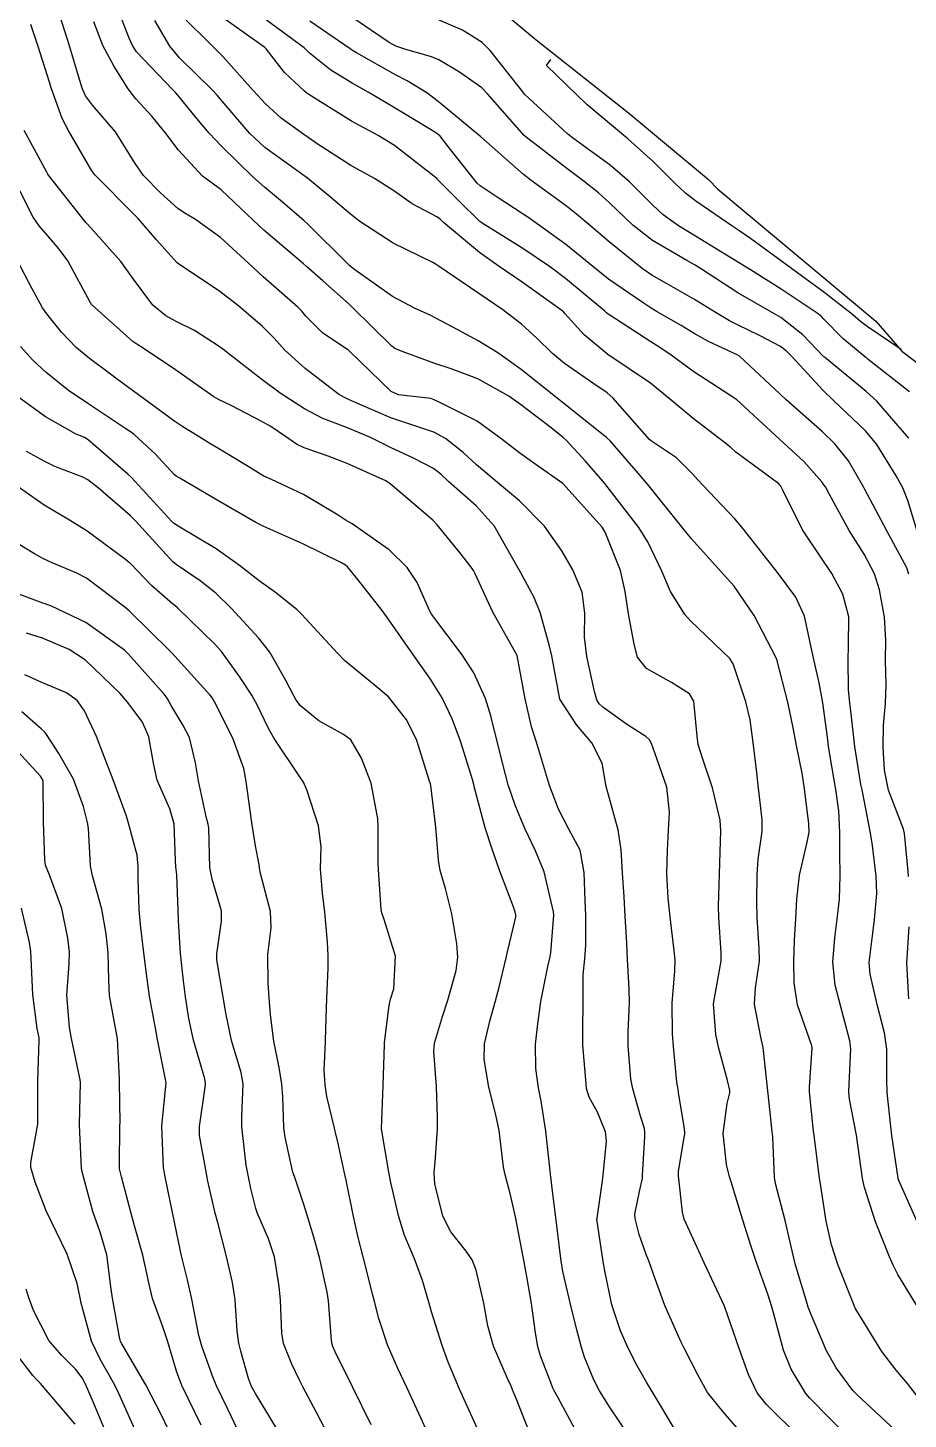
# Model space of a CAD drawing. Header units: metres. Extents: x 318500 to 325275, y 7408834 to 7428799.
# Drawn here: x 323178.2 to 323219, y 7421461.1 to 7421525.5 of the extents above; entities that cross this region are included whole.
import ezdxf

# ---------------------------------------------------------------- set-up
doc = ezdxf.new("R2010")
doc.units = ezdxf.units.M
doc.header["$MEASUREMENT"] = 0
for name, color, linetype in [('Area', 45, 'Continuous'), ('Curvas de Nivel 1m', 11, 'Continuous'), ('Curvas de Nivel 5m', 15, 'Continuous'), ('Vias Primárias', 230, 'Continuous')]:
    doc.layers.add(name, color=color, linetype=linetype)

msp = doc.modelspace()

# ---------------------------------------------------------------- linework, layer by layer
at = {"layer": 'Area'}
msp.add_lwpolyline([(323154.099, 7421559.8), (323162.169, 7421554.148), (323170.657, 7421549.212), (323173.038, 7421547.36), (323176.275, 7421545.225), (323178.797, 7421543.289), (323186.595, 7421537.356), (323195.043, 7421530.356), (323196.238, 7421529.375), (323197.596, 7421528.27), (323200.049, 7421526.36), (323201.72, 7421524.971), (323205.998, 7421521.586), (323209.704, 7421518.501), (323210.134, 7421518.051), (323217.448, 7421511.949), (323218.658, 7421510.55), (323226.616, 7421504.52)], dxfattribs=at)
at = {"layer": 'Curvas de Nivel 1m', "flags": 128}
for points, elevation in [([(323216.182, 7421460.243), (323214.387, 7421462.068), (323214.214, 7421462.273), (323213.527, 7421463.409), (323213.177, 7421464.288), (323212.712, 7421466.019), (323212.634, 7421466.297), (323212.449, 7421466.876), (323211.941, 7421468.305), (323211.659, 7421469.128), (323211.286, 7421470.312), (323210.746, 7421472.089), (323210.673, 7421472.318), (323210.529, 7421472.892), (323210.385, 7421474.322), (323210.564, 7421475.712), (323210.686, 7421476.201), (323210.687, 7421476.319), (323210.577, 7421476.769), (323210.165, 7421478.327), (323210.034, 7421478.904), (323209.926, 7421480.331), (323210.211, 7421481.892), (323210.292, 7421482.325), (323210.293, 7421482.688), (323210.184, 7421484.327), (323210.169, 7421484.847), (323210.211, 7421486.327), (323210.251, 7421487.853), (323210.265, 7421488.327), (323210.236, 7421488.829), (323209.893, 7421490.333), (323209.421, 7421491.7), (323209.221, 7421492.344), (323209.176, 7421492.727), (323209.027, 7421494.347), (323208.815, 7421494.688), (323207.982, 7421495.203), (323206.832, 7421495.859), (323206.413, 7421496.384), (323206.256, 7421496.979), (323205.994, 7421498.389), (323205.842, 7421499.429), (323205.631, 7421500.393), (323204.917, 7421502.171), (323204.77, 7421502.402), (323202.95, 7421504.43), (323201.771, 7421505.261), (323200.964, 7421505.826), (323200.137, 7421506.468), (323198.982, 7421507.305), (323197.383, 7421508.116), (323196.997, 7421508.305), (323196.841, 7421508.355), (323195.336, 7421508.535), (323195.002, 7421508.684), (323193.071, 7421510.56), (323193.03, 7421510.593), (323191.842, 7421511.382), (323191.046, 7421512.179), (323190.863, 7421512.408), (323190.677, 7421512.596), (323189.071, 7421513.997), (323188.386, 7421514.627), (323187.098, 7421515.824), (323185.938, 7421516.658), (323185.406, 7421516.958), (323185.115, 7421517.167), (323184.321, 7421517.884), (323183.527, 7421518.694), (323183.138, 7421519.248), (323182.225, 7421520.709), (323181.172, 7421521.943), (323180.836, 7421522.384), (323180.689, 7421522.727), (323180.476, 7421523.446), (323180.082, 7421524.737), (323179.548, 7421526.433)], 768), ([(323213.896, 7421460.277), (323212.382, 7421461.774), (323211.954, 7421462.304), (323211.546, 7421463.161), (323211.129, 7421464.313), (323210.44, 7421466.32), (323209.497, 7421468.335), (323209.172, 7421469.034), (323208.575, 7421470.349), (323208.495, 7421470.682), (323208.305, 7421472.353), (323208.311, 7421472.565), (323208.544, 7421473.96), (323208.602, 7421474.296), (323208.604, 7421474.349), (323208.604, 7421474.402), (323208.554, 7421474.741), (323208.329, 7421476.115), (323208.289, 7421476.354), (323208.234, 7421476.696), (323208.074, 7421478.358), (323208.034, 7421478.934), (323208.012, 7421480.359), (323208.136, 7421481.848), (323208.157, 7421482.357), (323208.102, 7421482.915), (323207.931, 7421484.361), (323207.834, 7421485.221), (323207.773, 7421486.364), (323207.797, 7421487.44), (323207.851, 7421488.363), (323207.895, 7421489.21), (323207.764, 7421490.365), (323207.209, 7421491.948), (323207.053, 7421492.376), (323206.971, 7421492.556), (323206.793, 7421492.704), (323205.944, 7421493.243), (323204.807, 7421494.064), (323204.628, 7421494.222), (323204.526, 7421494.404), (323204.425, 7421494.797), (323204.062, 7421496.412), (323203.958, 7421497.309), (323203.965, 7421498.414), (323203.855, 7421499.391), (323203.421, 7421500.422), (323202.903, 7421501.31), (323202.099, 7421502.442), (323200.938, 7421503.629), (323199.919, 7421504.47), (323198.958, 7421505.292), (323198.337, 7421505.863), (323197.522, 7421506.502), (323196.974, 7421506.798), (323195.687, 7421507.236), (323194.984, 7421507.46), (323193.404, 7421508.145), (323192.997, 7421508.328), (323192.836, 7421508.401), (323192.565, 7421508.567), (323191.017, 7421509.747), (323190.07, 7421510.604), (323189.575, 7421511.152), (323189.041, 7421511.692), (323187.938, 7421512.631), (323187.06, 7421513.311), (323185.151, 7421514.596), (323185.08, 7421514.646), (323185.054, 7421514.67), (323184.122, 7421515.711), (323183.276, 7421516.697), (323183.19, 7421516.787), (323183.103, 7421516.872), (323181.276, 7421518.719), (323181.133, 7421518.91), (323180.063, 7421520.736), (323179.756, 7421521.332), (323179.249, 7421522.749), (323179.183, 7421522.969), (323178.611, 7421524.759), (323178.312, 7421525.675)], 767), ([(323218.365, 7421460.572), (323216.565, 7421462.238), (323216.392, 7421462.424), (323215.618, 7421463.468), (323215.171, 7421464.259), (323214.435, 7421465.965), (323214.324, 7421466.272), (323214.266, 7421466.449), (323213.713, 7421468.281), (323213.483, 7421469.287), (323213.254, 7421470.289), (323212.805, 7421472.006), (323212.754, 7421472.296), (323212.678, 7421474.169), (323212.664, 7421474.298), (323212.656, 7421474.404), (323212.56, 7421475.3), (323212.455, 7421476.301), (323212.438, 7421476.435), (323212.229, 7421478.304), (323212.125, 7421478.787), (323211.83, 7421480.308), (323211.877, 7421481.069), (323212.057, 7421482.306), (323212.054, 7421482.912), (323211.961, 7421484.307), (323211.945, 7421485.054), (323211.951, 7421486.308), (323212.002, 7421487.022), (323212.182, 7421488.305), (323212.187, 7421488.857), (323212.021, 7421490.307), (323211.919, 7421491.162), (323211.792, 7421492.31), (323211.629, 7421493.485), (323211.431, 7421494.314), (323210.836, 7421496.066), (323210.681, 7421496.322), (323208.866, 7421498.064), (323208.605, 7421498.354), (323207.938, 7421499.421), (323207.533, 7421500.37), (323206.91, 7421501.693), (323206.472, 7421502.384), (323204.949, 7421504.355), (323204.913, 7421504.401), (323204, 7421505.454), (323203.113, 7421506.428), (323202.972, 7421506.558), (323202.417, 7421507), (323200.994, 7421508.08), (323200.449, 7421508.466), (323199.012, 7421509.265), (323197.779, 7421509.738), (323197.022, 7421509.981), (323195.504, 7421510.533), (323195.17, 7421510.677), (323195.032, 7421510.777), (323193.231, 7421512.558), (323193.053, 7421512.728), (323191.833, 7421513.814), (323191.078, 7421514.479), (323190.946, 7421514.592), (323189.103, 7421516.157), (323188.601, 7421516.625), (323187.124, 7421518.028), (323186.771, 7421518.29), (323186.266, 7421518.653), (323185.148, 7421519.862), (323184.535, 7421520.679), (323183.918, 7421521.439), (323183.175, 7421522.244), (323182.81, 7421522.704), (323182.166, 7421523.74), (323181.651, 7421524.716), (323181.226, 7421525.8)], 769), ([(323219.438, 7421466.205), (323218.463, 7421467.784), (323218.25, 7421468.222), (323218.08, 7421468.617), (323217.439, 7421470.231), (323216.932, 7421471.817), (323216.838, 7421472.237), (323216.55, 7421474.24), (323216.237, 7421475.915), (323216.208, 7421476.245), (323216.219, 7421476.602), (323216.288, 7421478.245), (323216.244, 7421478.606), (323215.81, 7421480.252), (323215.573, 7421481.19), (323215.457, 7421482.258), (323215.547, 7421483.376), (323215.667, 7421484.255), (323215.769, 7421485.179), (323215.807, 7421486.254), (323215.777, 7421487.311), (323215.783, 7421488.254), (323215.738, 7421489.262), (323215.598, 7421490.257), (323215.354, 7421491.689), (323215.265, 7421492.263), (323215.21, 7421492.679), (323214.99, 7421494.267), (323214.824, 7421495.192), (323214.576, 7421496.274), (323214.497, 7421496.624), (323214.141, 7421498.281), (323213.744, 7421499.153), (323212.89, 7421500.3), (323211.324, 7421502.316), (323210.927, 7421502.787), (323209.442, 7421504.343), (323209.199, 7421504.593), (323208.955, 7421504.866), (323208.211, 7421505.61), (323207.065, 7421506.379), (323206.971, 7421506.458), (323205.261, 7421508.397), (323205.003, 7421508.618), (323204.384, 7421509.035), (323203.023, 7421509.985), (323202.476, 7421510.438), (323201.745, 7421511.158), (323201.043, 7421511.81), (323200.175, 7421512.469), (323199.061, 7421513.224), (323197.177, 7421514.509), (323197.081, 7421514.572), (323196.955, 7421514.639), (323195.095, 7421515.55), (323193.556, 7421516.556), (323193.113, 7421516.905), (323192.21, 7421517.663), (323191.13, 7421518.57), (323189.15, 7421519.985), (323188.456, 7421520.627), (323187.175, 7421522.126), (323186.946, 7421522.411), (323186.728, 7421522.647), (323185.202, 7421524.132), (323184.745, 7421524.677), (323184.054, 7421525.861)], 771), ([(323219.38, 7421470.207), (323218.519, 7421472.145), (323218.489, 7421472.22), (323218.483, 7421472.258), (323218.197, 7421474.224), (323218.139, 7421474.639), (323217.977, 7421476.226), (323217.968, 7421476.838), (323217.968, 7421478.226), (323217.85, 7421478.989), (323217.53, 7421480.231), (323217.184, 7421481.695), (323217.147, 7421482.235), (323217.308, 7421483.596), (323217.393, 7421484.233), (323217.499, 7421485.431), (323217.474, 7421486.232), (323217.298, 7421487.66), (323217.21, 7421488.235), (323216.832, 7421490.166), (323216.813, 7421490.239), (323216.764, 7421490.48), (323216.48, 7421492.245), (323216.314, 7421493.756), (323216.251, 7421494.248), (323216.19, 7421494.878), (323216.167, 7421496.25), (323216.192, 7421496.908), (323216.203, 7421498.25), (323215.92, 7421499.294), (323215.408, 7421500.262), (323214.901, 7421501.019), (323214.06, 7421502.283), (323213.158, 7421504.086), (323213.049, 7421504.299), (323213.004, 7421504.353), (323212.951, 7421504.405), (323212.541, 7421504.718), (323210.966, 7421505.877), (323210.73, 7421506.086), (323210.447, 7421506.328), (323208.986, 7421507.439), (323207.876, 7421508.367), (323207.01, 7421509.067), (323205.03, 7421510.4), (323203.936, 7421511.313), (323203.049, 7421512.299), (323202.988, 7421512.369), (323202.913, 7421512.432), (323201.069, 7421513.742), (323199.996, 7421514.471), (323199.09, 7421515.122), (323197.43, 7421516.505), (323197.267, 7421516.663), (323197.113, 7421516.772), (323195.973, 7421517.382), (323195.124, 7421517.976), (323194.234, 7421518.549), (323193.139, 7421519.147), (323191.577, 7421520.16), (323191.158, 7421520.45), (323190.955, 7421520.593), (323189.906, 7421521.344), (323189.174, 7421522.01), (323188.612, 7421522.626), (323187.203, 7421524.196), (323186.748, 7421524.647), (323185.232, 7421526.154)], 772), ([(323218.964, 7421486.216), (323218.946, 7421486.451), (323218.787, 7421488.219), (323218.733, 7421488.414), (323218.044, 7421490.227), (323217.849, 7421491.154), (323217.798, 7421492.23), (323217.805, 7421493.225), (323217.896, 7421494.229), (323217.93, 7421495.123), (323217.903, 7421496.229), (323217.922, 7421497.162), (323217.857, 7421498.23), (323217.618, 7421499.497), (323217.39, 7421500.235), (323216.904, 7421501.155), (323216.213, 7421502.251), (323215.299, 7421503.91), (323215.113, 7421504.268), (323215.05, 7421504.368), (323214.952, 7421504.499), (323214.116, 7421505.437), (323213.192, 7421506.297), (323212.973, 7421506.496), (323211, 7421508.32), (323209.019, 7421509.593), (323207.967, 7421510.366), (323207.406, 7421510.747), (323207.036, 7421510.978), (323205.387, 7421512.056), (323205.049, 7421512.271), (323204.977, 7421512.329), (323204.893, 7421512.402), (323203.072, 7421513.925), (323202.388, 7421514.44), (323201.093, 7421515.31), (323199.219, 7421516.479), (323199.111, 7421516.559), (323198.134, 7421517.508), (323197.148, 7421518.51), (323197.13, 7421518.529), (323197.032, 7421518.61), (323195.153, 7421520.08), (323194.391, 7421520.548), (323193.17, 7421521.21), (323191.598, 7421522.17), (323191.188, 7421522.434), (323191.096, 7421522.499), (323190.98, 7421522.593), (323190.052, 7421523.466), (323189.209, 7421524.555), (323189.148, 7421524.621), (323187.23, 7421525.97)], 773), ([(323218.977, 7421500.219), (323218.894, 7421500.513), (323217.968, 7421502.23), (323216.949, 7421504.145), (323216.896, 7421504.241), (323216.178, 7421505.467), (323215.554, 7421506.261), (323214.978, 7421506.812), (323213.294, 7421508.296), (323213.004, 7421508.571), (323211.141, 7421510.319), (323211.031, 7421510.384), (323209.694, 7421510.998), (323209.04, 7421511.366), (323208.428, 7421511.744), (323207.329, 7421512.376), (323207.052, 7421512.545), (323206.622, 7421512.819), (323205.072, 7421513.893), (323204.421, 7421514.41), (323203.096, 7421515.493), (323201.768, 7421516.45), (323201.376, 7421516.72), (323201.114, 7421516.901), (323199.91, 7421517.684), (323199.127, 7421518.217), (323198.985, 7421518.338), (323198.854, 7421518.484), (323197.752, 7421519.9), (323197.271, 7421520.508), (323197.161, 7421520.609), (323196.9, 7421520.778), (323195.179, 7421521.814), (323193.935, 7421522.553), (323193.194, 7421522.965), (323192.198, 7421523.573), (323191.208, 7421524.369), (323191.097, 7421524.48), (323190.968, 7421524.594), (323189.229, 7421525.888)], 774), ([(323218.975, 7421506.525), (323217.498, 7421508.235), (323217.007, 7421508.688), (323215.072, 7421510.269), (323215.047, 7421510.287), (323215.03, 7421510.309), (323214.067, 7421511.312), (323213.048, 7421512.111), (323212.733, 7421512.303), (323211.064, 7421513.261), (323209.377, 7421514.346), (323209.083, 7421514.534), (323208.691, 7421514.751), (323207.099, 7421515.673), (323206.194, 7421516.389), (323205.12, 7421517.429), (323204.607, 7421517.89), (323203.934, 7421518.418), (323203.139, 7421519.016), (323201.255, 7421520.459), (323201.161, 7421520.542), (323199.46, 7421522.477), (323199.193, 7421522.747), (323198.172, 7421523.467), (323197.205, 7421524.039), (323196.871, 7421524.18), (323195.636, 7421524.534), (323195.212, 7421524.677), (323194.907, 7421524.851), (323193.231, 7421525.991)], 776), ([(323219.007, 7421508.67), (323217.104, 7421510.165), (323217.03, 7421510.225), (323217.007, 7421510.24), (323215.928, 7421511.146), (323215.048, 7421512.034), (323214.929, 7421512.152), (323214.777, 7421512.274), (323213.067, 7421513.431), (323211.649, 7421514.314), (323211.085, 7421514.654), (323210.263, 7421515.162), (323209.103, 7421515.872), (323208.305, 7421516.362), (323207.606, 7421516.864), (323207.119, 7421517.312), (323206.038, 7421518.391), (323205.141, 7421519.163), (323203.405, 7421520.426), (323203.163, 7421520.625), (323201.387, 7421522.257), (323201.19, 7421522.442), (323201.173, 7421522.46), (323201.095, 7421522.557), (323199.582, 7421524.476), (323199.216, 7421524.847), (323198.305, 7421525.413), (323197.231, 7421525.887)], 777), ([(323218.63, 7421510.63), (323217.044, 7421511.688), (323216.736, 7421511.934), (323216.371, 7421512.25), (323215.038, 7421513.284), (323211.641, 7421515.775), (323211.107, 7421516.135), (323210.822, 7421516.324), (323209.121, 7421517.498), (323208.641, 7421517.873), (323208.115, 7421518.365), (323207.144, 7421519.34), (323205.958, 7421520.392), (323204.067, 7421521.977), (323202.196, 7421523.784), (323202.39, 7421524.06)], 778), ([(323211.352, 7421460.31), (323210.377, 7421461.426), (323209.658, 7421462.331), (323209.2, 7421463.14), (323208.59, 7421464.347), (323208.415, 7421464.691), (323207.674, 7421466.361), (323207.23, 7421467.597), (323206.945, 7421468.373), (323206.814, 7421468.716), (323206.483, 7421469.647), (323206.296, 7421470.382), (323206.295, 7421470.579), (323206.509, 7421471.633), (323206.636, 7421472.26), (323206.646, 7421472.378), (323206.747, 7421474.177), (323206.755, 7421474.377), (323206.733, 7421474.558), (323206.557, 7421475.13), (323206.19, 7421476.384), (323206.102, 7421476.86), (323205.981, 7421478.386), (323205.982, 7421479.014), (323206.039, 7421480.386), (323206.024, 7421480.998), (323205.95, 7421482.387), (323205.914, 7421483.135), (323205.847, 7421484.388), (323205.801, 7421485.282), (323205.723, 7421486.39), (323205.654, 7421487.457), (323205.522, 7421488.392), (323205.037, 7421490.116), (323204.963, 7421490.398), (323204.776, 7421491.471), (323204.297, 7421492.407), (323203.608, 7421493.227), (323202.81, 7421494.43), (323202.449, 7421496.436), (323202.326, 7421496.959), (323201.909, 7421498.444), (323201.612, 7421499.183), (323200.914, 7421500.46), (323200.891, 7421500.503), (323199.778, 7421502.471), (323198.934, 7421503.387), (323197.679, 7421504.499), (323197.302, 7421504.853), (323196.956, 7421505.113), (323196.039, 7421505.602), (323194.966, 7421506.091), (323194.044, 7421506.549), (323192.977, 7421507.006), (323191.84, 7421507.434), (323190.989, 7421507.885), (323190.557, 7421508.16), (323189.866, 7421508.607), (323189.009, 7421509.245), (323187.2, 7421510.638), (323187.031, 7421510.77), (323185.897, 7421511.516), (323185.043, 7421511.932), (323184.558, 7421512.19), (323183.965, 7421512.686), (323183.068, 7421513.884), (323182.477, 7421514.706), (323181.095, 7421516.258), (323180.876, 7421516.502), (323180.686, 7421516.726), (323179.129, 7421518.703), (323179.094, 7421518.751), (323179.044, 7421518.839), (323177.999, 7421520.767)], 766), ([(323205.986, 7421460.384), (323205.15, 7421461.621), (323204.658, 7421462.397), (323204.395, 7421462.917), (323203.958, 7421463.959), (323203.812, 7421464.409), (323203.604, 7421465.231), (323203.301, 7421466.417), (323202.95, 7421467.935), (323202.874, 7421468.424), (323202.826, 7421468.777), (323202.627, 7421470.428), (323202.505, 7421471.411), (323202.38, 7421472.432), (323202.364, 7421472.591), (323202.163, 7421474.436), (323201.946, 7421475.821), (323201.822, 7421476.441), (323201.694, 7421477.333), (323201.69, 7421478.444), (323201.78, 7421479.275), (323201.94, 7421480.44), (323202.265, 7421482.054), (323202.354, 7421482.434), (323202.396, 7421482.691), (323202.528, 7421484.432), (323202.523, 7421484.592), (323202.089, 7421486.439), (323201.682, 7421487.408), (323201.19, 7421488.453), (323200.746, 7421489.534), (323200.42, 7421490.463), (323200.29, 7421490.942), (323199.91, 7421492.469), (323199.617, 7421493.657), (323199.371, 7421494.474), (323198.828, 7421495.655), (323198.295, 7421496.488), (323196.868, 7421498.375), (323196.79, 7421498.511), (323196.203, 7421499.84), (323195.744, 7421500.527), (323194.902, 7421501.356), (323193.188, 7421502.557), (323192.922, 7421502.714), (323192.541, 7421502.95), (323190.94, 7421503.919), (323189.452, 7421504.612), (323189.104, 7421504.77), (323188.952, 7421504.856), (323188.372, 7421505.21), (323186.964, 7421506.063), (323186.602, 7421506.281), (323185.99, 7421506.655), (323185.356, 7421507.044), (323184.979, 7421507.296), (323183.062, 7421508.699), (323183.001, 7421508.747), (323182.853, 7421508.851), (323181.022, 7421510.216), (323180.414, 7421510.729), (323179.731, 7421511.434), (323179.045, 7421512.28), (323178.853, 7421512.558), (323178.735, 7421512.755), (323178.375, 7421513.445), (323177.668, 7421514.771)], 764), ([(323203.634, 7421460.411), (323202.733, 7421462.077), (323202.54, 7421462.428), (323202.492, 7421462.529), (323202.394, 7421462.784), (323201.939, 7421463.971), (323201.799, 7421464.439), (323201.671, 7421465.191), (323201.499, 7421466.444), (323201.293, 7421467.612), (323201.14, 7421468.45), (323201.038, 7421469.014), (323200.761, 7421470.456), (323200.506, 7421471.545), (323200.264, 7421472.463), (323200.211, 7421472.776), (323200.004, 7421474.465), (323199.847, 7421475.178), (323199.531, 7421476.47), (323199.316, 7421477.746), (323199.33, 7421478.473), (323199.57, 7421479.517), (323199.836, 7421480.468), (323200.003, 7421481.1), (323200.328, 7421482.463), (323200.385, 7421482.732), (323200.672, 7421483.896), (323200.775, 7421484.362), (323200.774, 7421484.459), (323200.685, 7421484.776), (323200.031, 7421486.467), (323199.657, 7421487.534), (323199.358, 7421488.474), (323198.849, 7421490.389), (323198.828, 7421490.479), (323198.763, 7421490.712), (323198.209, 7421492.489), (323197.824, 7421493.518), (323197.357, 7421494.502), (323196.823, 7421495.365), (323196.009, 7421496.522), (323194.864, 7421498.16), (323194.583, 7421498.543), (323193.454, 7421499.985), (323192.979, 7421500.559), (323192.891, 7421500.638), (323192.703, 7421500.753), (323190.906, 7421501.63), (323189.107, 7421502.427), (323188.918, 7421502.518), (323188.731, 7421502.622), (323186.935, 7421503.654), (323185.205, 7421504.666), (323185.045, 7421504.763), (323184.952, 7421504.842), (323184.073, 7421505.796), (323183.094, 7421506.698), (323182.971, 7421506.791), (323182.713, 7421506.963), (323180.991, 7421508.098), (323180.05, 7421508.734), (323179.012, 7421509.559), (323178.399, 7421510.138), (323177.827, 7421510.768)], 763), ([(323201.428, 7421460.444), (323200.795, 7421462.043), (323200.623, 7421462.457), (323200.555, 7421462.621), (323200.395, 7421462.969), (323199.74, 7421464.467), (323199.476, 7421465.417), (323199.295, 7421466.471), (323198.943, 7421467.995), (323198.749, 7421468.477), (323198.474, 7421468.871), (323197.764, 7421469.772), (323197.396, 7421470.496), (323197.029, 7421471.985), (323196.996, 7421472.503), (323197.039, 7421473.014), (323197.142, 7421474.501), (323197.139, 7421475.084), (323197.094, 7421476.502), (323196.981, 7421478.118), (323197.009, 7421478.504), (323197.379, 7421479.738), (323197.626, 7421480.495), (323198.018, 7421481.864), (323198.095, 7421482.488), (323198.041, 7421483.107), (323197.805, 7421484.493), (323197.523, 7421485.672), (323197.274, 7421486.502), (323197.19, 7421486.979), (323197.067, 7421488.505), (323196.835, 7421490.433), (323196.818, 7421490.509), (323196.763, 7421490.692), (323196.182, 7421492.519), (323195.731, 7421493.458), (323194.871, 7421494.539), (323194.811, 7421494.598), (323194.474, 7421494.884), (323192.835, 7421496.229), (323192.511, 7421496.565), (323190.867, 7421498.359), (323190.626, 7421498.594), (323189.638, 7421499.369), (323188.883, 7421499.915), (323187.967, 7421500.629), (323186.901, 7421501.392), (323185.128, 7421502.455), (323184.919, 7421502.594), (323184.836, 7421502.671), (323183.311, 7421504.328), (323182.97, 7421504.7), (323182.803, 7421504.85), (323180.967, 7421506.441), (323180.794, 7421506.549), (323180.383, 7421506.729), (323178.981, 7421507.507), (323177.245, 7421508.776)], 762), ([(323199.083, 7421460.473), (323198.383, 7421461.997), (323198.171, 7421462.483), (323197.647, 7421463.736), (323197.359, 7421464.496), (323196.87, 7421466.067), (323196.746, 7421466.505), (323196.455, 7421467.518), (323196.088, 7421468.516), (323195.603, 7421469.645), (323195.335, 7421470.527), (323194.992, 7421472.054), (323194.895, 7421472.534), (323194.55, 7421474.54), (323194.624, 7421476.539), (323194.693, 7421478.444), (323194.699, 7421478.539), (323194.908, 7421480.253), (323194.975, 7421480.535), (323195.126, 7421481.024), (323195.206, 7421482.532), (323194.675, 7421484.237), (323194.566, 7421484.541), (323194.531, 7421484.692), (323194.408, 7421486.543), (323194.401, 7421486.855), (323194.397, 7421488.543), (323194.379, 7421488.9), (323194.078, 7421490.547), (323193.632, 7421491.697), (323193.138, 7421492.557), (323192.792, 7421492.794), (323191.65, 7421493.428), (323190.805, 7421494.122), (323190.607, 7421494.392), (323190.492, 7421494.595), (323190.119, 7421495.302), (323189.376, 7421496.612), (323188.85, 7421497.276), (323187.607, 7421498.633), (323186.877, 7421499.35), (323186.155, 7421499.923), (323185.039, 7421500.668), (323184.892, 7421500.795), (323183.152, 7421502.697), (323182.923, 7421502.929), (323181.43, 7421504.228), (323180.948, 7421504.601), (323180.721, 7421504.723), (323179.424, 7421505.213), (323178.957, 7421505.442), (323178.111, 7421505.912)], 761), ([(323194.07, 7421460.828), (323193.219, 7421462.552), (323192.407, 7421464.215), (323192.3, 7421464.453), (323192.261, 7421464.562), (323192.238, 7421464.737), (323192.105, 7421466.565), (323192.043, 7421466.969), (323191.679, 7421468.572), (323191.423, 7421469.519), (323191.09, 7421470.581), (323190.948, 7421471.034), (323190.516, 7421472.335), (323190.452, 7421472.524), (323190.434, 7421472.591), (323190.092, 7421474.146), (323190.029, 7421474.598), (323189.982, 7421476.017), (323189.939, 7421476.599), (323189.806, 7421477.378), (323189.567, 7421478.605), (323189.405, 7421479.821), (323189.349, 7421480.609), (323189.304, 7421481.278), (323189.288, 7421482.61), (323189.437, 7421483.84), (323189.409, 7421484.609), (323188.955, 7421486.368), (323188.906, 7421486.617), (323188.878, 7421486.784), (323188.72, 7421487.64), (323188.562, 7421488.622), (323188.528, 7421488.827), (323188.288, 7421490.625), (323188.169, 7421491.226), (323187.669, 7421492.631), (323186.807, 7421494.346), (323186.694, 7421494.526), (323186.598, 7421494.643), (323184.839, 7421496.582), (323184.752, 7421496.671), (323182.867, 7421498.52), (323182.665, 7421498.702), (323180.883, 7421500.036), (323180.438, 7421500.279), (323179.297, 7421500.744), (323178.893, 7421500.937), (323178.479, 7421501.174), (323176.91, 7421502.128)], 759), ([(323191.981, 7421460.566), (323191.543, 7421461.402), (323190.915, 7421462.582), (323190.74, 7421462.931), (323190.4, 7421463.632), (323190.016, 7421464.594), (323189.937, 7421465.075), (323189.87, 7421466.596), (323189.815, 7421467.234), (323189.602, 7421468.603), (323189.319, 7421469.448), (323188.805, 7421470.615), (323188.724, 7421470.847), (323188.507, 7421471.779), (323188.332, 7421472.622), (323188.29, 7421472.856), (323188.077, 7421474.625), (323188.087, 7421475.093), (323188.149, 7421476.624), (323188.051, 7421477.152), (323187.607, 7421478.63), (323187.336, 7421479.916), (323187.217, 7421480.634), (323186.927, 7421482.357), (323186.921, 7421482.637), (323187.148, 7421484.16), (323187.136, 7421484.635), (323186.702, 7421486.095), (323186.6, 7421486.642), (323186.547, 7421488.462), (323186.521, 7421488.643), (323186.447, 7421488.931), (323186.076, 7421490.65), (323185.931, 7421491.494), (323185.652, 7421492.657), (323185.358, 7421493.224), (323184.805, 7421494.137), (323184.617, 7421494.481), (323184.481, 7421494.675), (323182.837, 7421496.514), (323182.641, 7421496.702), (323180.859, 7421497.979), (323179.259, 7421498.744), (323178.972, 7421498.85), (323178.871, 7421498.888), (323177.504, 7421499.398)], 758), ([(323189.739, 7421460.596), (323188.71, 7421462.282), (323188.524, 7421462.609), (323188.394, 7421462.969), (323188.036, 7421464.245), (323187.941, 7421464.617), (323187.861, 7421465.176), (323187.767, 7421466.62), (323187.646, 7421467.428), (323187.377, 7421468.631), (323186.987, 7421470.133), (323186.851, 7421470.636), (323186.512, 7421472.112), (323186.408, 7421472.642), (323186.129, 7421474.232), (323186.122, 7421474.646), (323186.391, 7421476.465), (323186.404, 7421476.642), (323186.366, 7421476.85), (323185.844, 7421478.651), (323185.627, 7421479.643), (323185.474, 7421480.657), (323185.373, 7421481.395), (323185.24, 7421482.661), (323185.152, 7421484.183), (323185.141, 7421484.663), (323185.067, 7421486.302), (323185.022, 7421486.665), (323185.007, 7421486.959), (323184.944, 7421488.667), (323184.74, 7421489.351), (323184.161, 7421490.679), (323183.984, 7421491.469), (323183.771, 7421492.685), (323183.476, 7421493.369), (323182.806, 7421494.289), (323182.443, 7421494.704), (323180.833, 7421496.239), (323180.085, 7421496.731), (323178.848, 7421497.261), (323178.112, 7421497.5)], 757), ([(323187.88, 7421460.617), (323187.438, 7421461.561), (323186.908, 7421462.632), (323186.759, 7421463), (323186.403, 7421463.987), (323186.233, 7421464.468), (323186.179, 7421464.643), (323186.09, 7421464.969), (323185.765, 7421466.65), (323185.565, 7421467.541), (323185.294, 7421468.658), (323185.142, 7421469.325), (323184.866, 7421470.664), (323184.516, 7421472.393), (323184.464, 7421472.671), (323184.456, 7421472.736), (323184.379, 7421474.673), (323184.57, 7421476.67), (323184.181, 7421478.676), (323184.079, 7421479.207), (323183.809, 7421480.682), (323183.67, 7421481.714), (323183.549, 7421482.687), (323183.381, 7421483.978), (323183.32, 7421484.69), (323183.279, 7421486.114), (323183.277, 7421486.691), (323183.228, 7421487.206), (323182.838, 7421488.698), (323182.735, 7421489.023), (323182.125, 7421490.706), (323181.708, 7421491.779), (323181.355, 7421492.714), (323180.802, 7421493.892), (323180.457, 7421494.375), (323179.956, 7421494.733), (323178.817, 7421495.21), (323178.026, 7421495.558)], 756), ([(323184.654, 7421460.666), (323184.369, 7421461.274), (323183.635, 7421462.678), (323182.519, 7421464.579), (323182.461, 7421464.689), (323182.413, 7421464.896), (323182.094, 7421466.695), (323182.037, 7421467.105), (323181.826, 7421468.7), (323181.521, 7421469.745), (323181.182, 7421470.71), (323180.683, 7421472.552), (323180.662, 7421472.718), (323180.57, 7421474.7), (323180.57, 7421474.72), (323180.608, 7421476.681), (323180.604, 7421476.72), (323180.572, 7421476.878), (323180.198, 7421478.726), (323180.102, 7421479.234), (323179.978, 7421480.73), (323180.088, 7421482.172), (323180.098, 7421482.728), (323180.02, 7421483.369), (323179.747, 7421484.734), (323179.192, 7421486.254), (323178.995, 7421486.746), (323178.95, 7421486.984), (323178.896, 7421488.748), (323178.873, 7421490.634), (323178.838, 7421490.749), (323178.762, 7421490.867), (323176.995, 7421492.777)], 754), ([(323183.099, 7421460.683), (323182.384, 7421462.28), (323182.186, 7421462.693), (323181.54, 7421463.842), (323181.121, 7421464.709), (323180.625, 7421466.529), (323180.589, 7421466.718), (323180.45, 7421467.379), (323179.992, 7421468.727), (323179.493, 7421469.747), (323179.02, 7421470.742), (323178.51, 7421472.071), (323178.313, 7421472.752), (323178.302, 7421472.973), (323178.542, 7421474.243), (323178.624, 7421474.673), (323178.629, 7421474.749), (323178.629, 7421474.827), (323178.63, 7421476.749), (323178.7, 7421478.647), (323178.69, 7421478.749), (323178.607, 7421479.187), (323178.395, 7421480.754), (323178.324, 7421482.432), (323178.31, 7421482.755), (323178.245, 7421483.167), (323177.878, 7421484.762)], 753), ([(323218.976, 7421480.558), (323218.891, 7421482.216), (323218.997, 7421483.893)], 773), ([(323181.693, 7421460.7), (323181.195, 7421461.89), (323180.844, 7421462.713), (323180.686, 7421463.009), (323180.397, 7421463.388), (323179.726, 7421464.053), (323179.144, 7421464.739), (323178.431, 7421466.122), (323178.193, 7421466.752), (323178.089, 7421467.11)], 752), ([(323180.362, 7421460.853), (323178.759, 7421462.744), (323178.576, 7421462.931), (323178.394, 7421463.121), (323177.134, 7421464.763)], 751)]:
    msp.add_lwpolyline(points, dxfattribs=dict(at, elevation=elevation))
at = {"layer": 'Curvas de Nivel 5m', "flags": 128}
for points, elevation in [([(323219.336, 7421462.206), (323218.923, 7421462.737), (323218.401, 7421463.365), (323217.723, 7421464.227), (323216.575, 7421466.102), (323216.498, 7421466.239), (323216.442, 7421466.356), (323215.689, 7421468.252), (323215.395, 7421469.172), (323215.151, 7421470.26), (323214.899, 7421471.88), (323214.844, 7421472.265), (323214.596, 7421474.223), (323214.588, 7421474.269), (323214.584, 7421474.303), (323214.553, 7421474.587), (323214.397, 7421476.101), (323214.38, 7421476.273), (323214.377, 7421476.469), (323214.507, 7421478.271), (323214.488, 7421478.385), (323213.822, 7421480.282), (323213.661, 7421481.306), (323213.659, 7421482.285), (323213.682, 7421483.268), (323213.739, 7421484.284), (323213.796, 7421485.181), (323213.917, 7421486.282), (323214.267, 7421487.819), (323214.356, 7421488.276), (323214.354, 7421488.657), (323214.149, 7421490.279), (323214.037, 7421491.015), (323213.779, 7421492.285), (323213.615, 7421493.105), (323213.373, 7421494.292), (323212.865, 7421496.274), (323212.856, 7421496.3), (323212.841, 7421496.348), (323211.823, 7421498.31), (323210.883, 7421499.664), (323210.577, 7421500.015), (323210.287, 7421500.329), (323208.913, 7421501.861), (323208.508, 7421502.356), (323206.949, 7421504.308), (323206.89, 7421504.381), (323206.444, 7421504.896), (323205.138, 7421506.398), (323204.972, 7421506.561), (323204.29, 7421507.101), (323202.995, 7421508.123), (323202.62, 7421508.436), (323201.019, 7421509.711), (323199.945, 7421510.471), (323199.036, 7421511.038), (323198.093, 7421511.547), (323197.046, 7421512.098), (323196.772, 7421512.239), (323196.108, 7421512.524), (323195.058, 7421513.078), (323193.315, 7421514.319), (323193.079, 7421514.508), (323193.024, 7421514.561), (323191.108, 7421516.458), (323190.968, 7421516.592), (323189.96, 7421517.449), (323189.125, 7421518.149), (323188.597, 7421518.625), (323187.151, 7421520.034), (323186.569, 7421520.649), (323185.922, 7421521.414), (323185.177, 7421522.339), (323185.025, 7421522.519), (323184.877, 7421522.675), (323183.206, 7421524.415), (323183.015, 7421524.702), (323182.87, 7421525.049), (323182.218, 7421526.71)], 770), ([(323219.363, 7421502.213), (323218.941, 7421503.639), (323218.705, 7421504.222), (323218.399, 7421504.782), (323217.494, 7421506.235), (323216.979, 7421506.861), (323215.498, 7421508.263), (323215.007, 7421508.735), (323213.572, 7421510.292), (323213.304, 7421510.568), (323213.035, 7421510.763), (323212.086, 7421511.263), (323211.044, 7421511.768), (323210.677, 7421511.957), (323210.058, 7421512.335), (323209.059, 7421512.951), (323207.749, 7421513.691), (323207.075, 7421514.074), (323206.629, 7421514.385), (323205.098, 7421515.623), (323204.162, 7421516.414), (323203.588, 7421516.896), (323203.118, 7421517.266), (323202.446, 7421517.763), (323201.487, 7421518.455), (323201.134, 7421518.737), (323199.16, 7421520.48), (323197.184, 7421522.115), (323196.646, 7421522.518), (323195.737, 7421523.073), (323195.198, 7421523.356), (323193.391, 7421524.375), (323193.209, 7421524.484), (323193.161, 7421524.512), (323193.094, 7421524.562), (323191.229, 7421525.832)], 775), ([(323208.224, 7421460.49), (323207.086, 7421462.37), (323206.831, 7421462.81), (323206.402, 7421463.563), (323205.982, 7421464.384), (323205.63, 7421465.18), (323205.218, 7421466.392), (323204.894, 7421467.965), (323204.827, 7421468.396), (323204.532, 7421470.357), (323204.536, 7421470.4), (323204.783, 7421472.131), (323204.819, 7421472.397), (323204.976, 7421473.963), (323204.931, 7421474.396), (323204.559, 7421475.309), (323204.169, 7421476.009), (323204.051, 7421476.408), (323203.995, 7421476.992), (323203.884, 7421478.411), (323203.874, 7421479.148), (323203.889, 7421480.411), (323203.898, 7421481.667), (323203.969, 7421482.41), (323204.022, 7421483.047), (323204.013, 7421484.41), (323203.99, 7421485.111), (323203.948, 7421486.411), (323203.749, 7421487.443), (323203.236, 7421488.422), (323202.744, 7421489.347), (323202.336, 7421490.436), (323202.154, 7421491.055), (323201.728, 7421492.446), (323201.501, 7421493.153), (323201.206, 7421494.454), (323200.84, 7421496.46), (323199.716, 7421498.472), (323198.888, 7421500.235), (323198.809, 7421500.401), (323198.755, 7421500.482), (323198.229, 7421501.161), (323197.136, 7421502.507), (323196.923, 7421502.72), (323195.669, 7421503.799), (323194.948, 7421504.415), (323194.747, 7421504.542), (323192.958, 7421505.353), (323192.076, 7421505.688), (323190.965, 7421506.073), (323190.616, 7421506.245), (323190.112, 7421506.603), (323189.422, 7421507.058), (323188.98, 7421507.311), (323187.583, 7421508.043), (323186.995, 7421508.322), (323186.79, 7421508.437), (323186.483, 7421508.648), (323185.015, 7421509.691), (323183.505, 7421510.693), (323183.211, 7421510.877), (323183.033, 7421511.006), (323181.126, 7421512.719), (323181.051, 7421512.815), (323180.019, 7421514.736), (323179.622, 7421515.279), (323179.091, 7421515.892), (323178.695, 7421516.355), (323178.41, 7421516.76), (323177.67, 7421518.224)], 765), ([(323196.674, 7421460.505), (323196.37, 7421461.149), (323195.743, 7421462.52), (323195.315, 7421463.442), (323194.837, 7421464.534), (323194.428, 7421465.753), (323194.224, 7421466.542), (323194.148, 7421466.84), (323193.723, 7421468.547), (323193.457, 7421469.573), (323193.233, 7421470.553), (323192.908, 7421472.162), (323192.826, 7421472.557), (323192.54, 7421473.86), (323192.412, 7421474.426), (323192.374, 7421474.563), (323192.023, 7421476.027), (323191.938, 7421476.569), (323191.903, 7421477.247), (323191.956, 7421478.57), (323191.98, 7421479.199), (323192.014, 7421480.569), (323192.075, 7421482), (323192.078, 7421482.569), (323192.044, 7421483.185), (323191.927, 7421484.571), (323191.818, 7421485.448), (323191.733, 7421486.575), (323191.75, 7421487.604), (323191.638, 7421488.576), (323191.098, 7421490.242), (323190.936, 7421490.587), (323190.764, 7421490.843), (323189.584, 7421492.608), (323189.295, 7421493.113), (323188.805, 7421494.144), (323188.551, 7421494.623), (323187.968, 7421495.484), (323187.135, 7421496.637), (323186.845, 7421496.972), (323185.103, 7421498.667), (323184.975, 7421498.773), (323184.872, 7421498.85), (323183.899, 7421499.703), (323182.933, 7421500.699), (323182.891, 7421500.739), (323182.695, 7421500.9), (323180.913, 7421502.224), (323180.097, 7421502.732), (323178.93, 7421503.428), (323177.003, 7421504.779)], 760), ([(323186.193, 7421460.812), (323185.299, 7421462.656), (323185.051, 7421463.315), (323184.659, 7421464.666), (323184.42, 7421465.36), (323183.942, 7421466.675), (323183.79, 7421467.337), (323183.497, 7421468.68), (323183.118, 7421470.05), (323182.944, 7421470.685), (323182.514, 7421472.307), (323182.423, 7421472.691), (323182.411, 7421472.803), (323182.438, 7421474.701), (323182.44, 7421474.812), (323182.423, 7421476.701), (323182.416, 7421476.858), (323182.325, 7421478.703), (323182.269, 7421479.04), (323181.953, 7421480.707), (323181.927, 7421481.417), (323181.884, 7421482.708), (323181.802, 7421483.57), (323181.592, 7421484.711), (323181.17, 7421486.248), (323181.08, 7421486.716), (323180.98, 7421488.465), (323180.932, 7421488.718), (323180.741, 7421489.471), (323180.284, 7421490.727), (323179.601, 7421491.914), (323179.067, 7421492.746), (323178.951, 7421492.907), (323178.793, 7421493.064), (323177.891, 7421493.854)], 755)]:
    msp.add_lwpolyline(points, dxfattribs=dict(at, elevation=elevation))
at = {"layer": 'Vias Primárias'}
for points in [[(323715.644, 7420145.548, 0), (323709.04, 7420132.939)], [(323831.088, 7420001.787, 0), (323833.844, 7420008.443, 0.220888)]]:
    msp.add_lwpolyline(points, format="xyb", dxfattribs=at)

doc.saveas('drawing.dxf')
